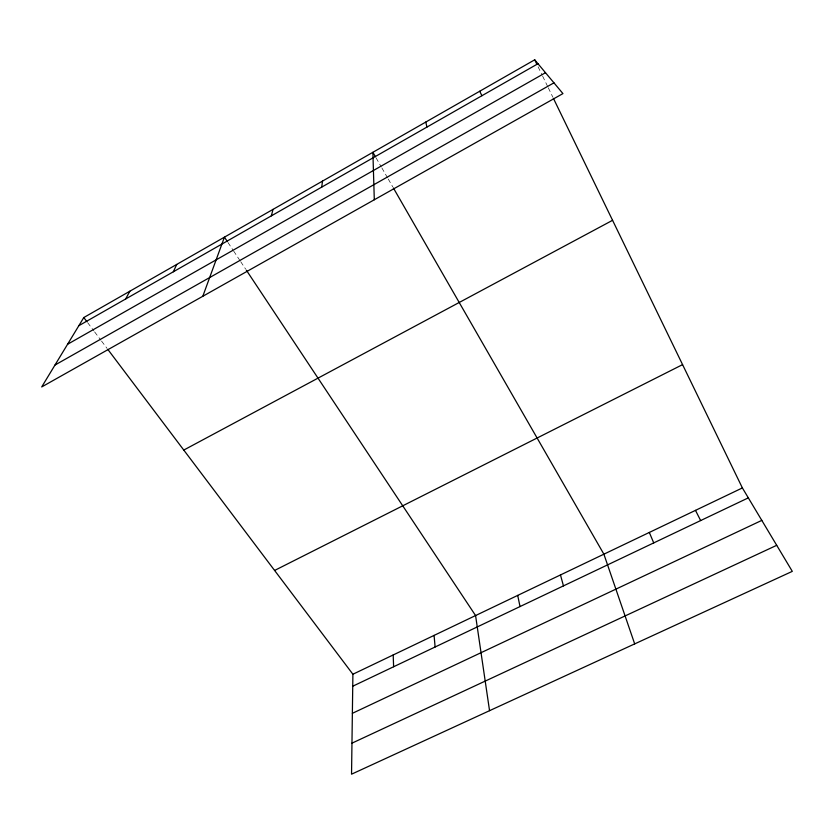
<?xml version="1.0" encoding="UTF-8"?>
<svg xmlns="http://www.w3.org/2000/svg" width="834" height="834" viewBox="0 0 834 834"><rect width="100%" height="100%" fill="white"/><g stroke="black" fill="none" stroke-linecap="round" stroke-linejoin="round"><path stroke-width="0.63" stroke-dasharray="4.17 3.13" d="M87.653 322.664L93.835 330.858M94.607 331.88L100.789 340.074M101.56 341.096L106.96 348.268M227.974 242.496L232.926 249.96M233.635 251.024L240.004 260.625M240.713 261.699L245.676 269.163M376.082 157.876L381.201 166.779M381.847 167.895L387.601 177.913M388.248 179.029L392.731 186.826M538.107 66.814L542.069 74.977M542.632 76.144L547.729 86.642M548.292 87.81L552.827 97.14"/><path stroke-width="1.25" d="M107.742 349.29L352.897 674.237L351.541 774.192L792.3 571.363L742.385 487.932L553.39 98.308M321.726 187.118L322.497 181.114M271.352 215.85L273.02 209.386M202.808 296.268L224.429 237.158L227.265 241.422M173.357 271.769L176.714 264.43M125.673 298.968L129.843 291.222M83.786 317.546L41.7 386.945L562.94 93.596L534.709 59.808L83.786 317.546L86.882 321.643M78.855 325.687L537.982 63.728M67.575 344.275L545.499 72.714M54.981 365.042L553.953 82.837M183.772 450.068L612.563 220.312M274.594 570.456L682.577 364.625M352.897 674.237L742.385 487.932M352.73 686.226L748.327 497.856M352.365 713.331L761.807 520.385M351.958 743.167L776.715 545.311M246.384 270.226L475.578 615.555L489.548 710.683M375.446 156.761L372.881 152.309L374.299 199.764M393.367 187.942L603.889 554.183L634.684 643.89M695.483 510.366L700.643 520.562M479.717 91.24L481.916 95.712M534.709 59.808L536.981 64.479M649.321 532.446L653.731 542.903M560.469 574.949L563.461 585.885M425.788 122.066L426.945 127.081M517.706 595.403L520.02 606.568M434.076 635.404L435.119 646.996M393.189 654.961L393.617 666.752"/></g></svg>
